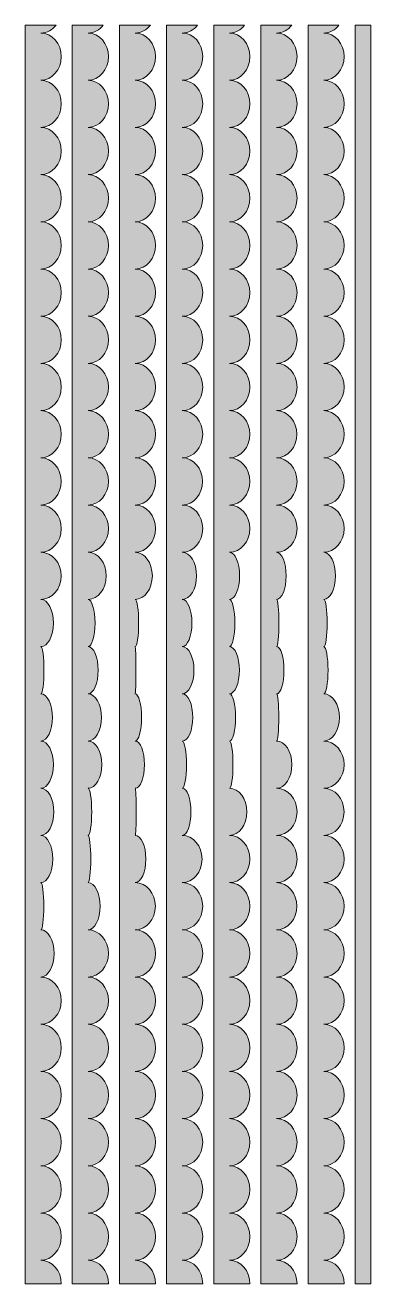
# Model space of a CAD drawing. Header units: inches. Extents: x 15 to 435, y 15 to 415.
# Drawn here: x 325 to 435, y 15 to 415 of the extents above; entities that cross this region are included whole.
import ezdxf

# ---------------------------------------------------------------- set-up
doc = ezdxf.new("R2010")
doc.units = ezdxf.units.IN
doc.header["$MEASUREMENT"] = 0
doc.layers.add('Layer 1', color=7, linetype='Continuous')

# ---------------------------------------------------------------- blocks, each defined once
blk = doc.blocks.new('block 2')
at = {"layer": 'Layer 1', "true_color": 0xf15f61}
h = blk.add_hatch(color=13, dxfattribs=at)
h.dxf.hatch_style = 2
edge = h.paths.add_edge_path()
edge.add_spline(control_points=[(334.84, 415), (334.84, 415), (325, 415), (325, 415), (325, 415), (325, 15), (325, 15), (325, 15), (336.5, 15), (336.5, 15), (336.5, 19.14), (333.59, 22.5), (330, 22.5), (333.59, 22.5), (336.5, 25.86), (336.5, 30), (336.5, 34.14), (333.59, 37.5), (330, 37.5), (333.59, 37.5), (336.5, 40.86), (336.5, 45), (336.5, 49.14), (333.59, 52.5), (330, 52.5), (333.59, 52.5), (336.5, 55.86), (336.5, 60), (336.5, 64.14), (333.59, 67.5), (330, 67.5), (333.59, 67.5), (336.5, 70.86), (336.5, 75), (336.5, 79.14), (333.59, 82.5), (330, 82.5), (333.59, 82.5), (336.5, 85.86), (336.5, 90), (336.5, 94.14), (333.59, 97.5), (330, 97.5), (333.59, 97.5), (336.5, 100.86), (336.5, 105), (336.5, 109.14), (333.59, 112.5), (330, 112.5), (332.32, 112.5), (334.21, 115.86), (334.21, 120), (334.21, 124.14), (332.32, 127.5), (330, 127.5), (330.52, 127.5), (330.94, 130.86), (330.94, 135), (330.94, 139.14), (330.52, 142.5), (330, 142.5), (332.1, 142.5), (333.79, 145.86), (333.79, 150), (333.79, 154.14), (332.1, 157.5), (330, 157.5), (332.27, 157.5), (334.12, 160.86), (334.12, 165), (334.12, 169.14), (332.27, 172.5), (330, 172.5), (332.19, 172.5), (333.97, 175.86), (333.97, 180), (333.97, 184.14), (332.19, 187.5), (330, 187.5), (332.03, 187.5), (333.68, 190.86), (333.68, 195), (333.68, 199.14), (332.03, 202.5), (330, 202.5), (330.54, 202.5), (330.97, 205.86), (330.97, 210), (330.97, 214.14), (330.54, 217.5), (330, 217.5), (332.21, 217.5), (334, 220.86), (334, 225), (334, 229.14), (332.21, 232.5), (330, 232.5), (333.57, 232.5), (336.47, 235.86), (336.47, 240), (336.47, 244.14), (333.57, 247.5), (330, 247.5), (333.59, 247.5), (336.5, 250.86), (336.5, 255), (336.5, 259.14), (333.59, 262.5), (330, 262.5), (333.57, 262.5), (336.47, 265.86), (336.47, 270), (336.47, 274.14), (333.57, 277.5), (330, 277.5), (333.59, 277.5), (336.5, 280.86), (336.5, 285), (336.5, 289.14), (333.59, 292.5), (330, 292.5), (333.59, 292.5), (336.5, 295.86), (336.5, 300), (336.5, 304.14), (333.59, 307.5), (330, 307.5), (333.59, 307.5), (336.5, 310.86), (336.5, 315), (336.5, 319.14), (333.59, 322.5), (330, 322.5), (333.59, 322.5), (336.5, 325.86), (336.5, 330), (336.5, 334.14), (333.59, 337.5), (330, 337.5), (333.59, 337.5), (336.5, 340.86), (336.5, 345), (336.5, 349.14), (333.59, 352.5), (330, 352.5), (333.59, 352.5), (336.5, 355.86), (336.5, 360), (336.5, 364.14), (333.59, 367.5), (330, 367.5), (333.59, 367.5), (336.5, 370.86), (336.5, 375), (336.5, 379.14), (333.59, 382.5), (330, 382.5), (333.59, 382.5), (336.5, 385.86), (336.5, 390), (336.5, 394.14), (333.59, 397.5), (330, 397.5), (333.59, 397.5), (336.5, 400.86), (336.5, 405), (336.5, 409.14), (333.59, 412.5), (330, 412.5), (331.93, 412.5), (333.65, 413.47), (334.84, 415)], knot_values=[0, 0, 0, 0, 1, 1, 1, 2, 2, 2, 3, 3, 3, 4, 4, 4, 5, 5, 5, 6, 6, 6, 7, 7, 7, 8, 8, 8, 9, 9, 9, 10, 10, 10, 11, 11, 11, 12, 12, 12, 13, 13, 13, 14, 14, 14, 15, 15, 15, 16, 16, 16, 17, 17, 17, 18, 18, 18, 19, 19, 19, 20, 20, 20, 21, 21, 21, 22, 22, 22, 23, 23, 23, 24, 24, 24, 25, 25, 25, 26, 26, 26, 27, 27, 27, 28, 28, 28, 29, 29, 29, 30, 30, 30, 31, 31, 31, 32, 32, 32, 33, 33, 33, 34, 34, 34, 35, 35, 35, 36, 36, 36, 37, 37, 37, 38, 38, 38, 39, 39, 39, 40, 40, 40, 41, 41, 41, 42, 42, 42, 43, 43, 43, 44, 44, 44, 45, 45, 45, 46, 46, 46, 47, 47, 47, 48, 48, 48, 49, 49, 49, 50, 50, 50, 51, 51, 51, 52, 52, 52, 53, 53, 53, 54, 54, 54, 55, 55, 55, 56, 56, 56, 57, 57, 57, 57], degree=3, periodic=1)
h = blk.add_hatch(color=13, dxfattribs=at)
h.dxf.hatch_style = 2
edge = h.paths.add_edge_path()
edge.add_spline(control_points=[(349.84, 415), (349.84, 415), (340, 415), (340, 415), (340, 415), (340, 15), (340, 15), (340, 15), (351.5, 15), (351.5, 15), (351.5, 19.14), (348.59, 22.5), (345, 22.5), (348.59, 22.5), (351.5, 25.86), (351.5, 30), (351.5, 34.14), (348.59, 37.5), (345, 37.5), (348.59, 37.5), (351.5, 40.86), (351.5, 45), (351.5, 49.14), (348.59, 52.5), (345, 52.5), (348.59, 52.5), (351.5, 55.86), (351.5, 60), (351.5, 64.14), (348.59, 67.5), (345, 67.5), (348.59, 67.5), (351.5, 70.86), (351.5, 75), (351.5, 79.14), (348.59, 82.5), (345, 82.5), (348.59, 82.5), (351.5, 85.86), (351.5, 90), (351.5, 94.14), (348.59, 97.5), (345, 97.5), (348.59, 97.5), (351.5, 100.86), (351.5, 105), (351.5, 109.14), (348.59, 112.5), (345, 112.5), (348.59, 112.5), (351.5, 115.86), (351.5, 120), (351.5, 124.14), (348.59, 127.5), (345, 127.5), (347.13, 127.5), (348.85, 130.86), (348.85, 135), (348.85, 139.14), (347.13, 142.5), (345, 142.5), (345.49, 142.5), (345.88, 145.86), (345.88, 150), (345.88, 154.14), (345.49, 157.5), (345, 157.5), (345.65, 157.5), (346.18, 160.86), (346.18, 165), (346.18, 169.14), (345.65, 172.5), (345, 172.5), (347.44, 172.5), (349.41, 175.86), (349.41, 180), (349.41, 184.14), (347.44, 187.5), (345, 187.5), (347.37, 187.5), (349.29, 190.86), (349.29, 195), (349.29, 199.14), (347.37, 202.5), (345, 202.5), (346.79, 202.5), (348.24, 205.86), (348.24, 210), (348.24, 214.14), (346.79, 217.5), (345, 217.5), (346.23, 217.5), (347.24, 220.86), (347.24, 225), (347.24, 229.14), (346.23, 232.5), (345, 232.5), (348.22, 232.5), (350.82, 235.86), (350.82, 240), (350.82, 244.14), (348.22, 247.5), (345, 247.5), (348.59, 247.5), (351.5, 250.86), (351.5, 255), (351.5, 259.14), (348.59, 262.5), (345, 262.5), (348.59, 262.5), (351.5, 265.86), (351.5, 270), (351.5, 274.14), (348.59, 277.5), (345, 277.5), (348.59, 277.5), (351.5, 280.86), (351.5, 285), (351.5, 289.14), (348.59, 292.5), (345, 292.5), (348.59, 292.5), (351.5, 295.86), (351.5, 300), (351.5, 304.14), (348.59, 307.5), (345, 307.5), (348.59, 307.5), (351.5, 310.86), (351.5, 315), (351.5, 319.14), (348.59, 322.5), (345, 322.5), (348.59, 322.5), (351.5, 325.86), (351.5, 330), (351.5, 334.14), (348.59, 337.5), (345, 337.5), (348.59, 337.5), (351.5, 340.86), (351.5, 345), (351.5, 349.14), (348.59, 352.5), (345, 352.5), (348.59, 352.5), (351.5, 355.86), (351.5, 360), (351.5, 364.14), (348.59, 367.5), (345, 367.5), (348.59, 367.5), (351.5, 370.86), (351.5, 375), (351.5, 379.14), (348.59, 382.5), (345, 382.5), (348.59, 382.5), (351.5, 385.86), (351.5, 390), (351.5, 394.14), (348.59, 397.5), (345, 397.5), (348.59, 397.5), (351.5, 400.86), (351.5, 405), (351.5, 409.14), (348.59, 412.5), (345, 412.5), (346.93, 412.5), (348.65, 413.47), (349.84, 415)], knot_values=[0, 0, 0, 0, 1, 1, 1, 2, 2, 2, 3, 3, 3, 4, 4, 4, 5, 5, 5, 6, 6, 6, 7, 7, 7, 8, 8, 8, 9, 9, 9, 10, 10, 10, 11, 11, 11, 12, 12, 12, 13, 13, 13, 14, 14, 14, 15, 15, 15, 16, 16, 16, 17, 17, 17, 18, 18, 18, 19, 19, 19, 20, 20, 20, 21, 21, 21, 22, 22, 22, 23, 23, 23, 24, 24, 24, 25, 25, 25, 26, 26, 26, 27, 27, 27, 28, 28, 28, 29, 29, 29, 30, 30, 30, 31, 31, 31, 32, 32, 32, 33, 33, 33, 34, 34, 34, 35, 35, 35, 36, 36, 36, 37, 37, 37, 38, 38, 38, 39, 39, 39, 40, 40, 40, 41, 41, 41, 42, 42, 42, 43, 43, 43, 44, 44, 44, 45, 45, 45, 46, 46, 46, 47, 47, 47, 48, 48, 48, 49, 49, 49, 50, 50, 50, 51, 51, 51, 52, 52, 52, 53, 53, 53, 54, 54, 54, 55, 55, 55, 56, 56, 56, 57, 57, 57, 57], degree=3, periodic=1)
h = blk.add_hatch(color=13, dxfattribs=at)
h.dxf.hatch_style = 2
edge = h.paths.add_edge_path()
edge.add_spline(control_points=[(364.84, 415), (364.84, 415), (355, 415), (355, 415), (355, 415), (355, 15), (355, 15), (355, 15), (366.5, 15), (366.5, 15), (366.5, 19.14), (363.59, 22.5), (360, 22.5), (363.59, 22.5), (366.5, 25.86), (366.5, 30), (366.5, 34.14), (363.59, 37.5), (360, 37.5), (363.59, 37.5), (366.5, 40.86), (366.5, 45), (366.5, 49.14), (363.59, 52.5), (360, 52.5), (363.59, 52.5), (366.5, 55.86), (366.5, 60), (366.5, 64.14), (363.59, 67.5), (360, 67.5), (363.59, 67.5), (366.5, 70.86), (366.5, 75), (366.5, 79.14), (363.59, 82.5), (360, 82.5), (363.59, 82.5), (366.5, 85.86), (366.5, 90), (366.5, 94.14), (363.59, 97.5), (360, 97.5), (363.59, 97.5), (366.5, 100.86), (366.5, 105), (366.5, 109.14), (363.59, 112.5), (360, 112.5), (363.59, 112.5), (366.5, 115.86), (366.5, 120), (366.5, 124.14), (363.59, 127.5), (360, 127.5), (363.56, 127.5), (366.44, 130.86), (366.44, 135), (366.44, 139.14), (363.56, 142.5), (360, 142.5), (361.88, 142.5), (363.41, 145.86), (363.41, 150), (363.41, 154.14), (361.88, 157.5), (360, 157.5), (360.19, 157.5), (360.35, 160.86), (360.35, 165), (360.35, 169.14), (360.19, 172.5), (360, 172.5), (361.64, 172.5), (362.97, 175.86), (362.97, 180), (362.97, 184.14), (361.64, 187.5), (360, 187.5), (361.12, 187.5), (362.03, 190.86), (362.03, 195), (362.03, 199.14), (361.12, 202.5), (360, 202.5), (360.15, 202.5), (360.26, 205.86), (360.26, 210), (360.26, 214.14), (360.15, 217.5), (360, 217.5), (360.62, 217.5), (361.12, 220.86), (361.12, 225), (361.12, 229.14), (360.62, 232.5), (360, 232.5), (363.02, 232.5), (365.47, 235.86), (365.47, 240), (365.47, 244.14), (363.02, 247.5), (360, 247.5), (363.57, 247.5), (366.47, 250.86), (366.47, 255), (366.47, 259.14), (363.57, 262.5), (360, 262.5), (363.59, 262.5), (366.5, 265.86), (366.5, 270), (366.5, 274.14), (363.59, 277.5), (360, 277.5), (363.59, 277.5), (366.5, 280.86), (366.5, 285), (366.5, 289.14), (363.59, 292.5), (360, 292.5), (363.59, 292.5), (366.5, 295.86), (366.5, 300), (366.5, 304.14), (363.59, 307.5), (360, 307.5), (363.59, 307.5), (366.5, 310.86), (366.5, 315), (366.5, 319.14), (363.59, 322.5), (360, 322.5), (363.59, 322.5), (366.5, 325.86), (366.5, 330), (366.5, 334.14), (363.59, 337.5), (360, 337.5), (363.59, 337.5), (366.5, 340.86), (366.5, 345), (366.5, 349.14), (363.59, 352.5), (360, 352.5), (363.59, 352.5), (366.5, 355.86), (366.5, 360), (366.5, 364.14), (363.59, 367.5), (360, 367.5), (363.59, 367.5), (366.5, 370.86), (366.5, 375), (366.5, 379.14), (363.59, 382.5), (360, 382.5), (363.59, 382.5), (366.5, 385.86), (366.5, 390), (366.5, 394.14), (363.59, 397.5), (360, 397.5), (363.59, 397.5), (366.5, 400.86), (366.5, 405), (366.5, 409.14), (363.59, 412.5), (360, 412.5), (361.93, 412.5), (363.65, 413.47), (364.84, 415)], knot_values=[0, 0, 0, 0, 1, 1, 1, 2, 2, 2, 3, 3, 3, 4, 4, 4, 5, 5, 5, 6, 6, 6, 7, 7, 7, 8, 8, 8, 9, 9, 9, 10, 10, 10, 11, 11, 11, 12, 12, 12, 13, 13, 13, 14, 14, 14, 15, 15, 15, 16, 16, 16, 17, 17, 17, 18, 18, 18, 19, 19, 19, 20, 20, 20, 21, 21, 21, 22, 22, 22, 23, 23, 23, 24, 24, 24, 25, 25, 25, 26, 26, 26, 27, 27, 27, 28, 28, 28, 29, 29, 29, 30, 30, 30, 31, 31, 31, 32, 32, 32, 33, 33, 33, 34, 34, 34, 35, 35, 35, 36, 36, 36, 37, 37, 37, 38, 38, 38, 39, 39, 39, 40, 40, 40, 41, 41, 41, 42, 42, 42, 43, 43, 43, 44, 44, 44, 45, 45, 45, 46, 46, 46, 47, 47, 47, 48, 48, 48, 49, 49, 49, 50, 50, 50, 51, 51, 51, 52, 52, 52, 53, 53, 53, 54, 54, 54, 55, 55, 55, 56, 56, 56, 57, 57, 57, 57], degree=3, periodic=1)
h = blk.add_hatch(color=13, dxfattribs=at)
h.dxf.hatch_style = 2
edge = h.paths.add_edge_path()
edge.add_spline(control_points=[(379.84, 415), (379.84, 415), (370, 415), (370, 415), (370, 415), (370, 15), (370, 15), (370, 15), (381.5, 15), (381.5, 15), (381.5, 19.14), (378.59, 22.5), (375, 22.5), (378.59, 22.5), (381.5, 25.86), (381.5, 30), (381.5, 34.14), (378.59, 37.5), (375, 37.5), (378.59, 37.5), (381.5, 40.86), (381.5, 45), (381.5, 49.14), (378.59, 52.5), (375, 52.5), (378.59, 52.5), (381.5, 55.86), (381.5, 60), (381.5, 64.14), (378.59, 67.5), (375, 67.5), (378.59, 67.5), (381.5, 70.86), (381.5, 75), (381.5, 79.14), (378.59, 82.5), (375, 82.5), (378.59, 82.5), (381.5, 85.86), (381.5, 90), (381.5, 94.14), (378.59, 97.5), (375, 97.5), (378.59, 97.5), (381.5, 100.86), (381.5, 105), (381.5, 109.14), (378.59, 112.5), (375, 112.5), (378.59, 112.5), (381.5, 115.86), (381.5, 120), (381.5, 124.14), (378.59, 127.5), (375, 127.5), (378.59, 127.5), (381.5, 130.86), (381.5, 135), (381.5, 139.14), (378.59, 142.5), (375, 142.5), (378.48, 142.5), (381.29, 145.86), (381.29, 150), (381.29, 154.14), (378.48, 157.5), (375, 157.5), (376.53, 157.5), (377.76, 160.86), (377.76, 165), (377.76, 169.14), (376.53, 172.5), (375, 172.5), (375.75, 172.5), (376.35, 175.86), (376.35, 180), (376.35, 184.14), (375.75, 187.5), (375, 187.5), (376.85, 187.5), (378.35, 190.86), (378.35, 195), (378.35, 199.14), (376.85, 202.5), (375, 202.5), (377.05, 202.5), (378.71, 205.86), (378.71, 210), (378.71, 214.14), (377.05, 217.5), (375, 217.5), (376.69, 217.5), (378.06, 220.86), (378.06, 225), (378.06, 229.14), (376.69, 232.5), (375, 232.5), (377.5, 232.5), (379.53, 235.86), (379.53, 240), (379.53, 244.14), (377.5, 247.5), (375, 247.5), (378.59, 247.5), (381.5, 250.86), (381.5, 255), (381.5, 259.14), (378.59, 262.5), (375, 262.5), (378.56, 262.5), (381.44, 265.86), (381.44, 270), (381.44, 274.14), (378.56, 277.5), (375, 277.5), (378.59, 277.5), (381.5, 280.86), (381.5, 285), (381.5, 289.14), (378.59, 292.5), (375, 292.5), (378.59, 292.5), (381.5, 295.86), (381.5, 300), (381.5, 304.14), (378.59, 307.5), (375, 307.5), (378.59, 307.5), (381.5, 310.86), (381.5, 315), (381.5, 319.14), (378.59, 322.5), (375, 322.5), (378.59, 322.5), (381.5, 325.86), (381.5, 330), (381.5, 334.14), (378.59, 337.5), (375, 337.5), (378.59, 337.5), (381.5, 340.86), (381.5, 345), (381.5, 349.14), (378.59, 352.5), (375, 352.5), (378.59, 352.5), (381.5, 355.86), (381.5, 360), (381.5, 364.14), (378.59, 367.5), (375, 367.5), (378.59, 367.5), (381.5, 370.86), (381.5, 375), (381.5, 379.14), (378.59, 382.5), (375, 382.5), (378.59, 382.5), (381.5, 385.86), (381.5, 390), (381.5, 394.14), (378.59, 397.5), (375, 397.5), (378.59, 397.5), (381.5, 400.86), (381.5, 405), (381.5, 409.14), (378.59, 412.5), (375, 412.5), (376.93, 412.5), (378.65, 413.47), (379.84, 415)], knot_values=[0, 0, 0, 0, 1, 1, 1, 2, 2, 2, 3, 3, 3, 4, 4, 4, 5, 5, 5, 6, 6, 6, 7, 7, 7, 8, 8, 8, 9, 9, 9, 10, 10, 10, 11, 11, 11, 12, 12, 12, 13, 13, 13, 14, 14, 14, 15, 15, 15, 16, 16, 16, 17, 17, 17, 18, 18, 18, 19, 19, 19, 20, 20, 20, 21, 21, 21, 22, 22, 22, 23, 23, 23, 24, 24, 24, 25, 25, 25, 26, 26, 26, 27, 27, 27, 28, 28, 28, 29, 29, 29, 30, 30, 30, 31, 31, 31, 32, 32, 32, 33, 33, 33, 34, 34, 34, 35, 35, 35, 36, 36, 36, 37, 37, 37, 38, 38, 38, 39, 39, 39, 40, 40, 40, 41, 41, 41, 42, 42, 42, 43, 43, 43, 44, 44, 44, 45, 45, 45, 46, 46, 46, 47, 47, 47, 48, 48, 48, 49, 49, 49, 50, 50, 50, 51, 51, 51, 52, 52, 52, 53, 53, 53, 54, 54, 54, 55, 55, 55, 56, 56, 56, 57, 57, 57, 57], degree=3, periodic=1)
h = blk.add_hatch(color=13, dxfattribs=at)
h.dxf.hatch_style = 2
edge = h.paths.add_edge_path()
edge.add_spline(control_points=[(394.84, 415), (394.84, 415), (385, 415), (385, 415), (385, 415), (385, 15), (385, 15), (385, 15), (396.5, 15), (396.5, 15), (396.5, 19.14), (393.59, 22.5), (390, 22.5), (393.59, 22.5), (396.5, 25.86), (396.5, 30), (396.5, 34.14), (393.59, 37.5), (390, 37.5), (393.59, 37.5), (396.5, 40.86), (396.5, 45), (396.5, 49.14), (393.59, 52.5), (390, 52.5), (393.59, 52.5), (396.5, 55.86), (396.5, 60), (396.5, 64.14), (393.59, 67.5), (390, 67.5), (393.59, 67.5), (396.5, 70.86), (396.5, 75), (396.5, 79.14), (393.59, 82.5), (390, 82.5), (393.59, 82.5), (396.5, 85.86), (396.5, 90), (396.5, 94.14), (393.59, 97.5), (390, 97.5), (393.59, 97.5), (396.5, 100.86), (396.5, 105), (396.5, 109.14), (393.59, 112.5), (390, 112.5), (393.59, 112.5), (396.5, 115.86), (396.5, 120), (396.5, 124.14), (393.59, 127.5), (390, 127.5), (393.59, 127.5), (396.5, 130.86), (396.5, 135), (396.5, 139.14), (393.59, 142.5), (390, 142.5), (393.59, 142.5), (396.5, 145.86), (396.5, 150), (396.5, 154.14), (393.59, 157.5), (390, 157.5), (393.07, 157.5), (395.56, 160.86), (395.56, 165), (395.56, 169.14), (393.07, 172.5), (390, 172.5), (390.62, 172.5), (391.12, 175.86), (391.12, 180), (391.12, 184.14), (390.62, 187.5), (390, 187.5), (391.09, 187.5), (391.97, 190.86), (391.97, 195), (391.97, 199.14), (391.09, 202.5), (390, 202.5), (391.75, 202.5), (393.18, 205.86), (393.18, 210), (393.18, 214.14), (391.75, 217.5), (390, 217.5), (390.94, 217.5), (391.71, 220.86), (391.71, 225), (391.71, 229.14), (390.94, 232.5), (390, 232.5), (391.79, 232.5), (393.24, 235.86), (393.24, 240), (393.24, 244.14), (391.79, 247.5), (390, 247.5), (393.59, 247.5), (396.5, 250.86), (396.5, 255), (396.5, 259.14), (393.59, 262.5), (390, 262.5), (393.59, 262.5), (396.5, 265.86), (396.5, 270), (396.5, 274.14), (393.59, 277.5), (390, 277.5), (393.59, 277.5), (396.5, 280.86), (396.5, 285), (396.5, 289.14), (393.59, 292.5), (390, 292.5), (393.59, 292.5), (396.5, 295.86), (396.5, 300), (396.5, 304.14), (393.59, 307.5), (390, 307.5), (393.59, 307.5), (396.5, 310.86), (396.5, 315), (396.5, 319.14), (393.59, 322.5), (390, 322.5), (393.59, 322.5), (396.5, 325.86), (396.5, 330), (396.5, 334.14), (393.59, 337.5), (390, 337.5), (393.59, 337.5), (396.5, 340.86), (396.5, 345), (396.5, 349.14), (393.59, 352.5), (390, 352.5), (393.59, 352.5), (396.5, 355.86), (396.5, 360), (396.5, 364.14), (393.59, 367.5), (390, 367.5), (393.59, 367.5), (396.5, 370.86), (396.5, 375), (396.5, 379.14), (393.59, 382.5), (390, 382.5), (393.59, 382.5), (396.5, 385.86), (396.5, 390), (396.5, 394.14), (393.59, 397.5), (390, 397.5), (393.59, 397.5), (396.5, 400.86), (396.5, 405), (396.5, 409.14), (393.59, 412.5), (390, 412.5), (391.93, 412.5), (393.65, 413.47), (394.84, 415)], knot_values=[0, 0, 0, 0, 1, 1, 1, 2, 2, 2, 3, 3, 3, 4, 4, 4, 5, 5, 5, 6, 6, 6, 7, 7, 7, 8, 8, 8, 9, 9, 9, 10, 10, 10, 11, 11, 11, 12, 12, 12, 13, 13, 13, 14, 14, 14, 15, 15, 15, 16, 16, 16, 17, 17, 17, 18, 18, 18, 19, 19, 19, 20, 20, 20, 21, 21, 21, 22, 22, 22, 23, 23, 23, 24, 24, 24, 25, 25, 25, 26, 26, 26, 27, 27, 27, 28, 28, 28, 29, 29, 29, 30, 30, 30, 31, 31, 31, 32, 32, 32, 33, 33, 33, 34, 34, 34, 35, 35, 35, 36, 36, 36, 37, 37, 37, 38, 38, 38, 39, 39, 39, 40, 40, 40, 41, 41, 41, 42, 42, 42, 43, 43, 43, 44, 44, 44, 45, 45, 45, 46, 46, 46, 47, 47, 47, 48, 48, 48, 49, 49, 49, 50, 50, 50, 51, 51, 51, 52, 52, 52, 53, 53, 53, 54, 54, 54, 55, 55, 55, 56, 56, 56, 57, 57, 57, 57], degree=3, periodic=1)
h = blk.add_hatch(color=13, dxfattribs=at)
h.dxf.hatch_style = 2
edge = h.paths.add_edge_path()
edge.add_spline(control_points=[(409.84, 415), (409.84, 415), (400, 415), (400, 415), (400, 415), (400, 15), (400, 15), (400, 15), (411.5, 15), (411.5, 15), (411.5, 19.14), (408.59, 22.5), (405, 22.5), (408.59, 22.5), (411.5, 25.86), (411.5, 30), (411.5, 34.14), (408.59, 37.5), (405, 37.5), (408.59, 37.5), (411.5, 40.86), (411.5, 45), (411.5, 49.14), (408.59, 52.5), (405, 52.5), (408.59, 52.5), (411.5, 55.86), (411.5, 60), (411.5, 64.14), (408.59, 67.5), (405, 67.5), (408.59, 67.5), (411.5, 70.86), (411.5, 75), (411.5, 79.14), (408.59, 82.5), (405, 82.5), (408.59, 82.5), (411.5, 85.86), (411.5, 90), (411.5, 94.14), (408.59, 97.5), (405, 97.5), (408.59, 97.5), (411.5, 100.86), (411.5, 105), (411.5, 109.14), (408.59, 112.5), (405, 112.5), (408.59, 112.5), (411.5, 115.86), (411.5, 120), (411.5, 124.14), (408.59, 127.5), (405, 127.5), (408.57, 127.5), (411.47, 130.86), (411.47, 135), (411.47, 139.14), (408.57, 142.5), (405, 142.5), (408.59, 142.5), (411.5, 145.86), (411.5, 150), (411.5, 154.14), (408.59, 157.5), (405, 157.5), (408.59, 157.5), (411.5, 160.86), (411.5, 165), (411.5, 169.14), (408.59, 172.5), (405, 172.5), (407.7, 172.5), (409.88, 175.86), (409.88, 180), (409.88, 184.14), (407.7, 187.5), (405, 187.5), (405.39, 187.5), (405.71, 190.86), (405.71, 195), (405.71, 199.14), (405.39, 202.5), (405, 202.5), (406.3, 202.5), (407.35, 205.86), (407.35, 210), (407.35, 214.14), (406.3, 217.5), (405, 217.5), (405.42, 217.5), (405.76, 220.86), (405.76, 225), (405.76, 229.14), (405.42, 232.5), (405, 232.5), (406.69, 232.5), (408.06, 235.86), (408.06, 240), (408.06, 244.14), (406.69, 247.5), (405, 247.5), (408.59, 247.5), (411.5, 250.86), (411.5, 255), (411.5, 259.14), (408.59, 262.5), (405, 262.5), (408.59, 262.5), (411.5, 265.86), (411.5, 270), (411.5, 274.14), (408.59, 277.5), (405, 277.5), (408.57, 277.5), (411.47, 280.86), (411.47, 285), (411.47, 289.14), (408.57, 292.5), (405, 292.5), (408.59, 292.5), (411.5, 295.86), (411.5, 300), (411.5, 304.14), (408.59, 307.5), (405, 307.5), (408.59, 307.5), (411.5, 310.86), (411.5, 315), (411.5, 319.14), (408.59, 322.5), (405, 322.5), (408.59, 322.5), (411.5, 325.86), (411.5, 330), (411.5, 334.14), (408.59, 337.5), (405, 337.5), (408.59, 337.5), (411.5, 340.86), (411.5, 345), (411.5, 349.14), (408.59, 352.5), (405, 352.5), (408.59, 352.5), (411.5, 355.86), (411.5, 360), (411.5, 364.14), (408.59, 367.5), (405, 367.5), (408.59, 367.5), (411.5, 370.86), (411.5, 375), (411.5, 379.14), (408.59, 382.5), (405, 382.5), (408.59, 382.5), (411.5, 385.86), (411.5, 390), (411.5, 394.14), (408.59, 397.5), (405, 397.5), (408.59, 397.5), (411.5, 400.86), (411.5, 405), (411.5, 409.14), (408.59, 412.5), (405, 412.5), (406.93, 412.5), (408.65, 413.47), (409.84, 415)], knot_values=[0, 0, 0, 0, 1, 1, 1, 2, 2, 2, 3, 3, 3, 4, 4, 4, 5, 5, 5, 6, 6, 6, 7, 7, 7, 8, 8, 8, 9, 9, 9, 10, 10, 10, 11, 11, 11, 12, 12, 12, 13, 13, 13, 14, 14, 14, 15, 15, 15, 16, 16, 16, 17, 17, 17, 18, 18, 18, 19, 19, 19, 20, 20, 20, 21, 21, 21, 22, 22, 22, 23, 23, 23, 24, 24, 24, 25, 25, 25, 26, 26, 26, 27, 27, 27, 28, 28, 28, 29, 29, 29, 30, 30, 30, 31, 31, 31, 32, 32, 32, 33, 33, 33, 34, 34, 34, 35, 35, 35, 36, 36, 36, 37, 37, 37, 38, 38, 38, 39, 39, 39, 40, 40, 40, 41, 41, 41, 42, 42, 42, 43, 43, 43, 44, 44, 44, 45, 45, 45, 46, 46, 46, 47, 47, 47, 48, 48, 48, 49, 49, 49, 50, 50, 50, 51, 51, 51, 52, 52, 52, 53, 53, 53, 54, 54, 54, 55, 55, 55, 56, 56, 56, 57, 57, 57, 57], degree=3, periodic=1)
h = blk.add_hatch(color=13, dxfattribs=at)
h.dxf.hatch_style = 2
edge = h.paths.add_edge_path()
edge.add_spline(control_points=[(424.84, 415), (424.84, 415), (415, 415), (415, 415), (415, 415), (415, 15), (415, 15), (415, 15), (426.5, 15), (426.5, 15), (426.5, 19.14), (423.59, 22.5), (420, 22.5), (423.59, 22.5), (426.5, 25.86), (426.5, 30), (426.5, 34.14), (423.59, 37.5), (420, 37.5), (423.59, 37.5), (426.5, 40.86), (426.5, 45), (426.5, 49.14), (423.59, 52.5), (420, 52.5), (423.59, 52.5), (426.5, 55.86), (426.5, 60), (426.5, 64.14), (423.59, 67.5), (420, 67.5), (423.59, 67.5), (426.5, 70.86), (426.5, 75), (426.5, 79.14), (423.59, 82.5), (420, 82.5), (423.59, 82.5), (426.5, 85.86), (426.5, 90), (426.5, 94.14), (423.59, 97.5), (420, 97.5), (423.59, 97.5), (426.5, 100.86), (426.5, 105), (426.5, 109.14), (423.59, 112.5), (420, 112.5), (423.59, 112.5), (426.5, 115.86), (426.5, 120), (426.5, 124.14), (423.59, 127.5), (420, 127.5), (423.59, 127.5), (426.5, 130.86), (426.5, 135), (426.5, 139.14), (423.59, 142.5), (420, 142.5), (423.59, 142.5), (426.5, 145.86), (426.5, 150), (426.5, 154.14), (423.59, 157.5), (420, 157.5), (423.57, 157.5), (426.47, 160.86), (426.47, 165), (426.47, 169.14), (423.57, 172.5), (420, 172.5), (423.59, 172.5), (426.5, 175.86), (426.5, 180), (426.5, 184.14), (423.59, 187.5), (420, 187.5), (422.75, 187.5), (424.97, 190.86), (424.97, 195), (424.97, 199.14), (422.75, 202.5), (420, 202.5), (420.76, 202.5), (421.38, 205.86), (421.38, 210), (421.38, 214.14), (420.76, 217.5), (420, 217.5), (420.62, 217.5), (421.12, 220.86), (421.12, 225), (421.12, 229.14), (420.62, 232.5), (420, 232.5), (422.06, 232.5), (423.74, 235.86), (423.74, 240), (423.74, 244.14), (422.06, 247.5), (420, 247.5), (423.59, 247.5), (426.5, 250.86), (426.5, 255), (426.5, 259.14), (423.59, 262.5), (420, 262.5), (423.59, 262.5), (426.5, 265.86), (426.5, 270), (426.5, 274.14), (423.59, 277.5), (420, 277.5), (423.59, 277.5), (426.5, 280.86), (426.5, 285), (426.5, 289.14), (423.59, 292.5), (420, 292.5), (423.59, 292.5), (426.5, 295.86), (426.5, 300), (426.5, 304.14), (423.59, 307.5), (420, 307.5), (423.59, 307.5), (426.5, 310.86), (426.5, 315), (426.5, 319.14), (423.59, 322.5), (420, 322.5), (423.59, 322.5), (426.5, 325.86), (426.5, 330), (426.5, 334.14), (423.59, 337.5), (420, 337.5), (423.59, 337.5), (426.5, 340.86), (426.5, 345), (426.5, 349.14), (423.59, 352.5), (420, 352.5), (423.59, 352.5), (426.5, 355.86), (426.5, 360), (426.5, 364.14), (423.59, 367.5), (420, 367.5), (423.59, 367.5), (426.5, 370.86), (426.5, 375), (426.5, 379.14), (423.59, 382.5), (420, 382.5), (423.59, 382.5), (426.5, 385.86), (426.5, 390), (426.5, 394.14), (423.59, 397.5), (420, 397.5), (423.59, 397.5), (426.5, 400.86), (426.5, 405), (426.5, 409.14), (423.59, 412.5), (420, 412.5), (421.93, 412.5), (423.65, 413.47), (424.84, 415)], knot_values=[0, 0, 0, 0, 1, 1, 1, 2, 2, 2, 3, 3, 3, 4, 4, 4, 5, 5, 5, 6, 6, 6, 7, 7, 7, 8, 8, 8, 9, 9, 9, 10, 10, 10, 11, 11, 11, 12, 12, 12, 13, 13, 13, 14, 14, 14, 15, 15, 15, 16, 16, 16, 17, 17, 17, 18, 18, 18, 19, 19, 19, 20, 20, 20, 21, 21, 21, 22, 22, 22, 23, 23, 23, 24, 24, 24, 25, 25, 25, 26, 26, 26, 27, 27, 27, 28, 28, 28, 29, 29, 29, 30, 30, 30, 31, 31, 31, 32, 32, 32, 33, 33, 33, 34, 34, 34, 35, 35, 35, 36, 36, 36, 37, 37, 37, 38, 38, 38, 39, 39, 39, 40, 40, 40, 41, 41, 41, 42, 42, 42, 43, 43, 43, 44, 44, 44, 45, 45, 45, 46, 46, 46, 47, 47, 47, 48, 48, 48, 49, 49, 49, 50, 50, 50, 51, 51, 51, 52, 52, 52, 53, 53, 53, 54, 54, 54, 55, 55, 55, 56, 56, 56, 57, 57, 57, 57], degree=3, periodic=1)
h = blk.add_hatch(color=13, dxfattribs=at)
h.dxf.hatch_style = 2
h.paths.add_polyline_path([(430, 15), (435, 15), (435, 415), (430, 415)])
at = {"layer": 'Layer 1', "lineweight": 0}
blk.add_lwpolyline([(430, 15), (435, 15), (435, 415), (430, 415), (430, 15)], dxfattribs=at)
for points in [[(334.84, 415), (334.84, 415), (325, 415), (325, 415), (325, 415), (325, 15), (325, 15), (325, 15), (336.5, 15), (336.5, 15), (336.5, 19.14), (333.59, 22.5), (330, 22.5), (333.59, 22.5), (336.5, 25.86), (336.5, 30), (336.5, 34.14), (333.59, 37.5), (330, 37.5), (333.59, 37.5), (336.5, 40.86), (336.5, 45), (336.5, 49.14), (333.59, 52.5), (330, 52.5), (333.59, 52.5), (336.5, 55.86), (336.5, 60), (336.5, 64.14), (333.59, 67.5), (330, 67.5), (333.59, 67.5), (336.5, 70.86), (336.5, 75), (336.5, 79.14), (333.59, 82.5), (330, 82.5), (333.59, 82.5), (336.5, 85.86), (336.5, 90), (336.5, 94.14), (333.59, 97.5), (330, 97.5), (333.59, 97.5), (336.5, 100.86), (336.5, 105), (336.5, 109.14), (333.59, 112.5), (330, 112.5), (332.32, 112.5), (334.21, 115.86), (334.21, 120), (334.21, 124.14), (332.32, 127.5), (330, 127.5), (330.52, 127.5), (330.94, 130.86), (330.94, 135), (330.94, 139.14), (330.52, 142.5), (330, 142.5), (332.1, 142.5), (333.79, 145.86), (333.79, 150), (333.79, 154.14), (332.1, 157.5), (330, 157.5), (332.27, 157.5), (334.12, 160.86), (334.12, 165), (334.12, 169.14), (332.27, 172.5), (330, 172.5), (332.19, 172.5), (333.97, 175.86), (333.97, 180), (333.97, 184.14), (332.19, 187.5), (330, 187.5), (332.03, 187.5), (333.68, 190.86), (333.68, 195), (333.68, 199.14), (332.03, 202.5), (330, 202.5), (330.54, 202.5), (330.97, 205.86), (330.97, 210), (330.97, 214.14), (330.54, 217.5), (330, 217.5), (332.21, 217.5), (334, 220.86), (334, 225), (334, 229.14), (332.21, 232.5), (330, 232.5), (333.57, 232.5), (336.47, 235.86), (336.47, 240), (336.47, 244.14), (333.57, 247.5), (330, 247.5), (333.59, 247.5), (336.5, 250.86), (336.5, 255), (336.5, 259.14), (333.59, 262.5), (330, 262.5), (333.57, 262.5), (336.47, 265.86), (336.47, 270), (336.47, 274.14), (333.57, 277.5), (330, 277.5), (333.59, 277.5), (336.5, 280.86), (336.5, 285), (336.5, 289.14), (333.59, 292.5), (330, 292.5), (333.59, 292.5), (336.5, 295.86), (336.5, 300), (336.5, 304.14), (333.59, 307.5), (330, 307.5), (333.59, 307.5), (336.5, 310.86), (336.5, 315), (336.5, 319.14), (333.59, 322.5), (330, 322.5), (333.59, 322.5), (336.5, 325.86), (336.5, 330), (336.5, 334.14), (333.59, 337.5), (330, 337.5), (333.59, 337.5), (336.5, 340.86), (336.5, 345), (336.5, 349.14), (333.59, 352.5), (330, 352.5), (333.59, 352.5), (336.5, 355.86), (336.5, 360), (336.5, 364.14), (333.59, 367.5), (330, 367.5), (333.59, 367.5), (336.5, 370.86), (336.5, 375), (336.5, 379.14), (333.59, 382.5), (330, 382.5), (333.59, 382.5), (336.5, 385.86), (336.5, 390), (336.5, 394.14), (333.59, 397.5), (330, 397.5), (333.59, 397.5), (336.5, 400.86), (336.5, 405), (336.5, 409.14), (333.59, 412.5), (330, 412.5), (331.93, 412.5), (333.65, 413.47), (334.84, 415)], [(349.84, 415), (349.84, 415), (340, 415), (340, 415), (340, 415), (340, 15), (340, 15), (340, 15), (351.5, 15), (351.5, 15), (351.5, 19.14), (348.59, 22.5), (345, 22.5), (348.59, 22.5), (351.5, 25.86), (351.5, 30), (351.5, 34.14), (348.59, 37.5), (345, 37.5), (348.59, 37.5), (351.5, 40.86), (351.5, 45), (351.5, 49.14), (348.59, 52.5), (345, 52.5), (348.59, 52.5), (351.5, 55.86), (351.5, 60), (351.5, 64.14), (348.59, 67.5), (345, 67.5), (348.59, 67.5), (351.5, 70.86), (351.5, 75), (351.5, 79.14), (348.59, 82.5), (345, 82.5), (348.59, 82.5), (351.5, 85.86), (351.5, 90), (351.5, 94.14), (348.59, 97.5), (345, 97.5), (348.59, 97.5), (351.5, 100.86), (351.5, 105), (351.5, 109.14), (348.59, 112.5), (345, 112.5), (348.59, 112.5), (351.5, 115.86), (351.5, 120), (351.5, 124.14), (348.59, 127.5), (345, 127.5), (347.13, 127.5), (348.85, 130.86), (348.85, 135), (348.85, 139.14), (347.13, 142.5), (345, 142.5), (345.49, 142.5), (345.88, 145.86), (345.88, 150), (345.88, 154.14), (345.49, 157.5), (345, 157.5), (345.65, 157.5), (346.18, 160.86), (346.18, 165), (346.18, 169.14), (345.65, 172.5), (345, 172.5), (347.44, 172.5), (349.41, 175.86), (349.41, 180), (349.41, 184.14), (347.44, 187.5), (345, 187.5), (347.37, 187.5), (349.29, 190.86), (349.29, 195), (349.29, 199.14), (347.37, 202.5), (345, 202.5), (346.79, 202.5), (348.24, 205.86), (348.24, 210), (348.24, 214.14), (346.79, 217.5), (345, 217.5), (346.23, 217.5), (347.24, 220.86), (347.24, 225), (347.24, 229.14), (346.23, 232.5), (345, 232.5), (348.22, 232.5), (350.82, 235.86), (350.82, 240), (350.82, 244.14), (348.22, 247.5), (345, 247.5), (348.59, 247.5), (351.5, 250.86), (351.5, 255), (351.5, 259.14), (348.59, 262.5), (345, 262.5), (348.59, 262.5), (351.5, 265.86), (351.5, 270), (351.5, 274.14), (348.59, 277.5), (345, 277.5), (348.59, 277.5), (351.5, 280.86), (351.5, 285), (351.5, 289.14), (348.59, 292.5), (345, 292.5), (348.59, 292.5), (351.5, 295.86), (351.5, 300), (351.5, 304.14), (348.59, 307.5), (345, 307.5), (348.59, 307.5), (351.5, 310.86), (351.5, 315), (351.5, 319.14), (348.59, 322.5), (345, 322.5), (348.59, 322.5), (351.5, 325.86), (351.5, 330), (351.5, 334.14), (348.59, 337.5), (345, 337.5), (348.59, 337.5), (351.5, 340.86), (351.5, 345), (351.5, 349.14), (348.59, 352.5), (345, 352.5), (348.59, 352.5), (351.5, 355.86), (351.5, 360), (351.5, 364.14), (348.59, 367.5), (345, 367.5), (348.59, 367.5), (351.5, 370.86), (351.5, 375), (351.5, 379.14), (348.59, 382.5), (345, 382.5), (348.59, 382.5), (351.5, 385.86), (351.5, 390), (351.5, 394.14), (348.59, 397.5), (345, 397.5), (348.59, 397.5), (351.5, 400.86), (351.5, 405), (351.5, 409.14), (348.59, 412.5), (345, 412.5), (346.93, 412.5), (348.65, 413.47), (349.84, 415)], [(364.84, 415), (364.84, 415), (355, 415), (355, 415), (355, 415), (355, 15), (355, 15), (355, 15), (366.5, 15), (366.5, 15), (366.5, 19.14), (363.59, 22.5), (360, 22.5), (363.59, 22.5), (366.5, 25.86), (366.5, 30), (366.5, 34.14), (363.59, 37.5), (360, 37.5), (363.59, 37.5), (366.5, 40.86), (366.5, 45), (366.5, 49.14), (363.59, 52.5), (360, 52.5), (363.59, 52.5), (366.5, 55.86), (366.5, 60), (366.5, 64.14), (363.59, 67.5), (360, 67.5), (363.59, 67.5), (366.5, 70.86), (366.5, 75), (366.5, 79.14), (363.59, 82.5), (360, 82.5), (363.59, 82.5), (366.5, 85.86), (366.5, 90), (366.5, 94.14), (363.59, 97.5), (360, 97.5), (363.59, 97.5), (366.5, 100.86), (366.5, 105), (366.5, 109.14), (363.59, 112.5), (360, 112.5), (363.59, 112.5), (366.5, 115.86), (366.5, 120), (366.5, 124.14), (363.59, 127.5), (360, 127.5), (363.56, 127.5), (366.44, 130.86), (366.44, 135), (366.44, 139.14), (363.56, 142.5), (360, 142.5), (361.88, 142.5), (363.41, 145.86), (363.41, 150), (363.41, 154.14), (361.88, 157.5), (360, 157.5), (360.19, 157.5), (360.35, 160.86), (360.35, 165), (360.35, 169.14), (360.19, 172.5), (360, 172.5), (361.64, 172.5), (362.97, 175.86), (362.97, 180), (362.97, 184.14), (361.64, 187.5), (360, 187.5), (361.12, 187.5), (362.03, 190.86), (362.03, 195), (362.03, 199.14), (361.12, 202.5), (360, 202.5), (360.15, 202.5), (360.26, 205.86), (360.26, 210), (360.26, 214.14), (360.15, 217.5), (360, 217.5), (360.62, 217.5), (361.12, 220.86), (361.12, 225), (361.12, 229.14), (360.62, 232.5), (360, 232.5), (363.02, 232.5), (365.47, 235.86), (365.47, 240), (365.47, 244.14), (363.02, 247.5), (360, 247.5), (363.57, 247.5), (366.47, 250.86), (366.47, 255), (366.47, 259.14), (363.57, 262.5), (360, 262.5), (363.59, 262.5), (366.5, 265.86), (366.5, 270), (366.5, 274.14), (363.59, 277.5), (360, 277.5), (363.59, 277.5), (366.5, 280.86), (366.5, 285), (366.5, 289.14), (363.59, 292.5), (360, 292.5), (363.59, 292.5), (366.5, 295.86), (366.5, 300), (366.5, 304.14), (363.59, 307.5), (360, 307.5), (363.59, 307.5), (366.5, 310.86), (366.5, 315), (366.5, 319.14), (363.59, 322.5), (360, 322.5), (363.59, 322.5), (366.5, 325.86), (366.5, 330), (366.5, 334.14), (363.59, 337.5), (360, 337.5), (363.59, 337.5), (366.5, 340.86), (366.5, 345), (366.5, 349.14), (363.59, 352.5), (360, 352.5), (363.59, 352.5), (366.5, 355.86), (366.5, 360), (366.5, 364.14), (363.59, 367.5), (360, 367.5), (363.59, 367.5), (366.5, 370.86), (366.5, 375), (366.5, 379.14), (363.59, 382.5), (360, 382.5), (363.59, 382.5), (366.5, 385.86), (366.5, 390), (366.5, 394.14), (363.59, 397.5), (360, 397.5), (363.59, 397.5), (366.5, 400.86), (366.5, 405), (366.5, 409.14), (363.59, 412.5), (360, 412.5), (361.93, 412.5), (363.65, 413.47), (364.84, 415)], [(379.84, 415), (379.84, 415), (370, 415), (370, 415), (370, 415), (370, 15), (370, 15), (370, 15), (381.5, 15), (381.5, 15), (381.5, 19.14), (378.59, 22.5), (375, 22.5), (378.59, 22.5), (381.5, 25.86), (381.5, 30), (381.5, 34.14), (378.59, 37.5), (375, 37.5), (378.59, 37.5), (381.5, 40.86), (381.5, 45), (381.5, 49.14), (378.59, 52.5), (375, 52.5), (378.59, 52.5), (381.5, 55.86), (381.5, 60), (381.5, 64.14), (378.59, 67.5), (375, 67.5), (378.59, 67.5), (381.5, 70.86), (381.5, 75), (381.5, 79.14), (378.59, 82.5), (375, 82.5), (378.59, 82.5), (381.5, 85.86), (381.5, 90), (381.5, 94.14), (378.59, 97.5), (375, 97.5), (378.59, 97.5), (381.5, 100.86), (381.5, 105), (381.5, 109.14), (378.59, 112.5), (375, 112.5), (378.59, 112.5), (381.5, 115.86), (381.5, 120), (381.5, 124.14), (378.59, 127.5), (375, 127.5), (378.59, 127.5), (381.5, 130.86), (381.5, 135), (381.5, 139.14), (378.59, 142.5), (375, 142.5), (378.48, 142.5), (381.29, 145.86), (381.29, 150), (381.29, 154.14), (378.48, 157.5), (375, 157.5), (376.53, 157.5), (377.76, 160.86), (377.76, 165), (377.76, 169.14), (376.53, 172.5), (375, 172.5), (375.75, 172.5), (376.35, 175.86), (376.35, 180), (376.35, 184.14), (375.75, 187.5), (375, 187.5), (376.85, 187.5), (378.35, 190.86), (378.35, 195), (378.35, 199.14), (376.85, 202.5), (375, 202.5), (377.05, 202.5), (378.71, 205.86), (378.71, 210), (378.71, 214.14), (377.05, 217.5), (375, 217.5), (376.69, 217.5), (378.06, 220.86), (378.06, 225), (378.06, 229.14), (376.69, 232.5), (375, 232.5), (377.5, 232.5), (379.53, 235.86), (379.53, 240), (379.53, 244.14), (377.5, 247.5), (375, 247.5), (378.59, 247.5), (381.5, 250.86), (381.5, 255), (381.5, 259.14), (378.59, 262.5), (375, 262.5), (378.56, 262.5), (381.44, 265.86), (381.44, 270), (381.44, 274.14), (378.56, 277.5), (375, 277.5), (378.59, 277.5), (381.5, 280.86), (381.5, 285), (381.5, 289.14), (378.59, 292.5), (375, 292.5), (378.59, 292.5), (381.5, 295.86), (381.5, 300), (381.5, 304.14), (378.59, 307.5), (375, 307.5), (378.59, 307.5), (381.5, 310.86), (381.5, 315), (381.5, 319.14), (378.59, 322.5), (375, 322.5), (378.59, 322.5), (381.5, 325.86), (381.5, 330), (381.5, 334.14), (378.59, 337.5), (375, 337.5), (378.59, 337.5), (381.5, 340.86), (381.5, 345), (381.5, 349.14), (378.59, 352.5), (375, 352.5), (378.59, 352.5), (381.5, 355.86), (381.5, 360), (381.5, 364.14), (378.59, 367.5), (375, 367.5), (378.59, 367.5), (381.5, 370.86), (381.5, 375), (381.5, 379.14), (378.59, 382.5), (375, 382.5), (378.59, 382.5), (381.5, 385.86), (381.5, 390), (381.5, 394.14), (378.59, 397.5), (375, 397.5), (378.59, 397.5), (381.5, 400.86), (381.5, 405), (381.5, 409.14), (378.59, 412.5), (375, 412.5), (376.93, 412.5), (378.65, 413.47), (379.84, 415)], [(394.84, 415), (394.84, 415), (385, 415), (385, 415), (385, 415), (385, 15), (385, 15), (385, 15), (396.5, 15), (396.5, 15), (396.5, 19.14), (393.59, 22.5), (390, 22.5), (393.59, 22.5), (396.5, 25.86), (396.5, 30), (396.5, 34.14), (393.59, 37.5), (390, 37.5), (393.59, 37.5), (396.5, 40.86), (396.5, 45), (396.5, 49.14), (393.59, 52.5), (390, 52.5), (393.59, 52.5), (396.5, 55.86), (396.5, 60), (396.5, 64.14), (393.59, 67.5), (390, 67.5), (393.59, 67.5), (396.5, 70.86), (396.5, 75), (396.5, 79.14), (393.59, 82.5), (390, 82.5), (393.59, 82.5), (396.5, 85.86), (396.5, 90), (396.5, 94.14), (393.59, 97.5), (390, 97.5), (393.59, 97.5), (396.5, 100.86), (396.5, 105), (396.5, 109.14), (393.59, 112.5), (390, 112.5), (393.59, 112.5), (396.5, 115.86), (396.5, 120), (396.5, 124.14), (393.59, 127.5), (390, 127.5), (393.59, 127.5), (396.5, 130.86), (396.5, 135), (396.5, 139.14), (393.59, 142.5), (390, 142.5), (393.59, 142.5), (396.5, 145.86), (396.5, 150), (396.5, 154.14), (393.59, 157.5), (390, 157.5), (393.07, 157.5), (395.56, 160.86), (395.56, 165), (395.56, 169.14), (393.07, 172.5), (390, 172.5), (390.62, 172.5), (391.12, 175.86), (391.12, 180), (391.12, 184.14), (390.62, 187.5), (390, 187.5), (391.09, 187.5), (391.97, 190.86), (391.97, 195), (391.97, 199.14), (391.09, 202.5), (390, 202.5), (391.75, 202.5), (393.18, 205.86), (393.18, 210), (393.18, 214.14), (391.75, 217.5), (390, 217.5), (390.94, 217.5), (391.71, 220.86), (391.71, 225), (391.71, 229.14), (390.94, 232.5), (390, 232.5), (391.79, 232.5), (393.24, 235.86), (393.24, 240), (393.24, 244.14), (391.79, 247.5), (390, 247.5), (393.59, 247.5), (396.5, 250.86), (396.5, 255), (396.5, 259.14), (393.59, 262.5), (390, 262.5), (393.59, 262.5), (396.5, 265.86), (396.5, 270), (396.5, 274.14), (393.59, 277.5), (390, 277.5), (393.59, 277.5), (396.5, 280.86), (396.5, 285), (396.5, 289.14), (393.59, 292.5), (390, 292.5), (393.59, 292.5), (396.5, 295.86), (396.5, 300), (396.5, 304.14), (393.59, 307.5), (390, 307.5), (393.59, 307.5), (396.5, 310.86), (396.5, 315), (396.5, 319.14), (393.59, 322.5), (390, 322.5), (393.59, 322.5), (396.5, 325.86), (396.5, 330), (396.5, 334.14), (393.59, 337.5), (390, 337.5), (393.59, 337.5), (396.5, 340.86), (396.5, 345), (396.5, 349.14), (393.59, 352.5), (390, 352.5), (393.59, 352.5), (396.5, 355.86), (396.5, 360), (396.5, 364.14), (393.59, 367.5), (390, 367.5), (393.59, 367.5), (396.5, 370.86), (396.5, 375), (396.5, 379.14), (393.59, 382.5), (390, 382.5), (393.59, 382.5), (396.5, 385.86), (396.5, 390), (396.5, 394.14), (393.59, 397.5), (390, 397.5), (393.59, 397.5), (396.5, 400.86), (396.5, 405), (396.5, 409.14), (393.59, 412.5), (390, 412.5), (391.93, 412.5), (393.65, 413.47), (394.84, 415)], [(409.84, 415), (409.84, 415), (400, 415), (400, 415), (400, 415), (400, 15), (400, 15), (400, 15), (411.5, 15), (411.5, 15), (411.5, 19.14), (408.59, 22.5), (405, 22.5), (408.59, 22.5), (411.5, 25.86), (411.5, 30), (411.5, 34.14), (408.59, 37.5), (405, 37.5), (408.59, 37.5), (411.5, 40.86), (411.5, 45), (411.5, 49.14), (408.59, 52.5), (405, 52.5), (408.59, 52.5), (411.5, 55.86), (411.5, 60), (411.5, 64.14), (408.59, 67.5), (405, 67.5), (408.59, 67.5), (411.5, 70.86), (411.5, 75), (411.5, 79.14), (408.59, 82.5), (405, 82.5), (408.59, 82.5), (411.5, 85.86), (411.5, 90), (411.5, 94.14), (408.59, 97.5), (405, 97.5), (408.59, 97.5), (411.5, 100.86), (411.5, 105), (411.5, 109.14), (408.59, 112.5), (405, 112.5), (408.59, 112.5), (411.5, 115.86), (411.5, 120), (411.5, 124.14), (408.59, 127.5), (405, 127.5), (408.57, 127.5), (411.47, 130.86), (411.47, 135), (411.47, 139.14), (408.57, 142.5), (405, 142.5), (408.59, 142.5), (411.5, 145.86), (411.5, 150), (411.5, 154.14), (408.59, 157.5), (405, 157.5), (408.59, 157.5), (411.5, 160.86), (411.5, 165), (411.5, 169.14), (408.59, 172.5), (405, 172.5), (407.7, 172.5), (409.88, 175.86), (409.88, 180), (409.88, 184.14), (407.7, 187.5), (405, 187.5), (405.39, 187.5), (405.71, 190.86), (405.71, 195), (405.71, 199.14), (405.39, 202.5), (405, 202.5), (406.3, 202.5), (407.35, 205.86), (407.35, 210), (407.35, 214.14), (406.3, 217.5), (405, 217.5), (405.42, 217.5), (405.76, 220.86), (405.76, 225), (405.76, 229.14), (405.42, 232.5), (405, 232.5), (406.69, 232.5), (408.06, 235.86), (408.06, 240), (408.06, 244.14), (406.69, 247.5), (405, 247.5), (408.59, 247.5), (411.5, 250.86), (411.5, 255), (411.5, 259.14), (408.59, 262.5), (405, 262.5), (408.59, 262.5), (411.5, 265.86), (411.5, 270), (411.5, 274.14), (408.59, 277.5), (405, 277.5), (408.57, 277.5), (411.47, 280.86), (411.47, 285), (411.47, 289.14), (408.57, 292.5), (405, 292.5), (408.59, 292.5), (411.5, 295.86), (411.5, 300), (411.5, 304.14), (408.59, 307.5), (405, 307.5), (408.59, 307.5), (411.5, 310.86), (411.5, 315), (411.5, 319.14), (408.59, 322.5), (405, 322.5), (408.59, 322.5), (411.5, 325.86), (411.5, 330), (411.5, 334.14), (408.59, 337.5), (405, 337.5), (408.59, 337.5), (411.5, 340.86), (411.5, 345), (411.5, 349.14), (408.59, 352.5), (405, 352.5), (408.59, 352.5), (411.5, 355.86), (411.5, 360), (411.5, 364.14), (408.59, 367.5), (405, 367.5), (408.59, 367.5), (411.5, 370.86), (411.5, 375), (411.5, 379.14), (408.59, 382.5), (405, 382.5), (408.59, 382.5), (411.5, 385.86), (411.5, 390), (411.5, 394.14), (408.59, 397.5), (405, 397.5), (408.59, 397.5), (411.5, 400.86), (411.5, 405), (411.5, 409.14), (408.59, 412.5), (405, 412.5), (406.93, 412.5), (408.65, 413.47), (409.84, 415)], [(424.84, 415), (424.84, 415), (415, 415), (415, 415), (415, 415), (415, 15), (415, 15), (415, 15), (426.5, 15), (426.5, 15), (426.5, 19.14), (423.59, 22.5), (420, 22.5), (423.59, 22.5), (426.5, 25.86), (426.5, 30), (426.5, 34.14), (423.59, 37.5), (420, 37.5), (423.59, 37.5), (426.5, 40.86), (426.5, 45), (426.5, 49.14), (423.59, 52.5), (420, 52.5), (423.59, 52.5), (426.5, 55.86), (426.5, 60), (426.5, 64.14), (423.59, 67.5), (420, 67.5), (423.59, 67.5), (426.5, 70.86), (426.5, 75), (426.5, 79.14), (423.59, 82.5), (420, 82.5), (423.59, 82.5), (426.5, 85.86), (426.5, 90), (426.5, 94.14), (423.59, 97.5), (420, 97.5), (423.59, 97.5), (426.5, 100.86), (426.5, 105), (426.5, 109.14), (423.59, 112.5), (420, 112.5), (423.59, 112.5), (426.5, 115.86), (426.5, 120), (426.5, 124.14), (423.59, 127.5), (420, 127.5), (423.59, 127.5), (426.5, 130.86), (426.5, 135), (426.5, 139.14), (423.59, 142.5), (420, 142.5), (423.59, 142.5), (426.5, 145.86), (426.5, 150), (426.5, 154.14), (423.59, 157.5), (420, 157.5), (423.57, 157.5), (426.47, 160.86), (426.47, 165), (426.47, 169.14), (423.57, 172.5), (420, 172.5), (423.59, 172.5), (426.5, 175.86), (426.5, 180), (426.5, 184.14), (423.59, 187.5), (420, 187.5), (422.75, 187.5), (424.97, 190.86), (424.97, 195), (424.97, 199.14), (422.75, 202.5), (420, 202.5), (420.76, 202.5), (421.38, 205.86), (421.38, 210), (421.38, 214.14), (420.76, 217.5), (420, 217.5), (420.62, 217.5), (421.12, 220.86), (421.12, 225), (421.12, 229.14), (420.62, 232.5), (420, 232.5), (422.06, 232.5), (423.74, 235.86), (423.74, 240), (423.74, 244.14), (422.06, 247.5), (420, 247.5), (423.59, 247.5), (426.5, 250.86), (426.5, 255), (426.5, 259.14), (423.59, 262.5), (420, 262.5), (423.59, 262.5), (426.5, 265.86), (426.5, 270), (426.5, 274.14), (423.59, 277.5), (420, 277.5), (423.59, 277.5), (426.5, 280.86), (426.5, 285), (426.5, 289.14), (423.59, 292.5), (420, 292.5), (423.59, 292.5), (426.5, 295.86), (426.5, 300), (426.5, 304.14), (423.59, 307.5), (420, 307.5), (423.59, 307.5), (426.5, 310.86), (426.5, 315), (426.5, 319.14), (423.59, 322.5), (420, 322.5), (423.59, 322.5), (426.5, 325.86), (426.5, 330), (426.5, 334.14), (423.59, 337.5), (420, 337.5), (423.59, 337.5), (426.5, 340.86), (426.5, 345), (426.5, 349.14), (423.59, 352.5), (420, 352.5), (423.59, 352.5), (426.5, 355.86), (426.5, 360), (426.5, 364.14), (423.59, 367.5), (420, 367.5), (423.59, 367.5), (426.5, 370.86), (426.5, 375), (426.5, 379.14), (423.59, 382.5), (420, 382.5), (423.59, 382.5), (426.5, 385.86), (426.5, 390), (426.5, 394.14), (423.59, 397.5), (420, 397.5), (423.59, 397.5), (426.5, 400.86), (426.5, 405), (426.5, 409.14), (423.59, 412.5), (420, 412.5), (421.93, 412.5), (423.65, 413.47), (424.84, 415)]]:
    blk.add_open_spline(points, degree=3, knots=[0, 0, 0, 0, 1, 1, 1, 2, 2, 2, 3, 3, 3, 4, 4, 4, 5, 5, 5, 6, 6, 6, 7, 7, 7, 8, 8, 8, 9, 9, 9, 10, 10, 10, 11, 11, 11, 12, 12, 12, 13, 13, 13, 14, 14, 14, 15, 15, 15, 16, 16, 16, 17, 17, 17, 18, 18, 18, 19, 19, 19, 20, 20, 20, 21, 21, 21, 22, 22, 22, 23, 23, 23, 24, 24, 24, 25, 25, 25, 26, 26, 26, 27, 27, 27, 28, 28, 28, 29, 29, 29, 30, 30, 30, 31, 31, 31, 32, 32, 32, 33, 33, 33, 34, 34, 34, 35, 35, 35, 36, 36, 36, 37, 37, 37, 38, 38, 38, 39, 39, 39, 40, 40, 40, 41, 41, 41, 42, 42, 42, 43, 43, 43, 44, 44, 44, 45, 45, 45, 46, 46, 46, 47, 47, 47, 48, 48, 48, 49, 49, 49, 50, 50, 50, 51, 51, 51, 52, 52, 52, 53, 53, 53, 54, 54, 54, 55, 55, 55, 56, 56, 56, 57, 57, 57, 57], dxfattribs=at)

msp = doc.modelspace()

# ---------------------------------------------------------------- block references
at = {"layer": 'Layer 1'}
msp.add_blockref('block 2', (0, 0), dxfattribs=at)

doc.saveas('drawing.dxf')
